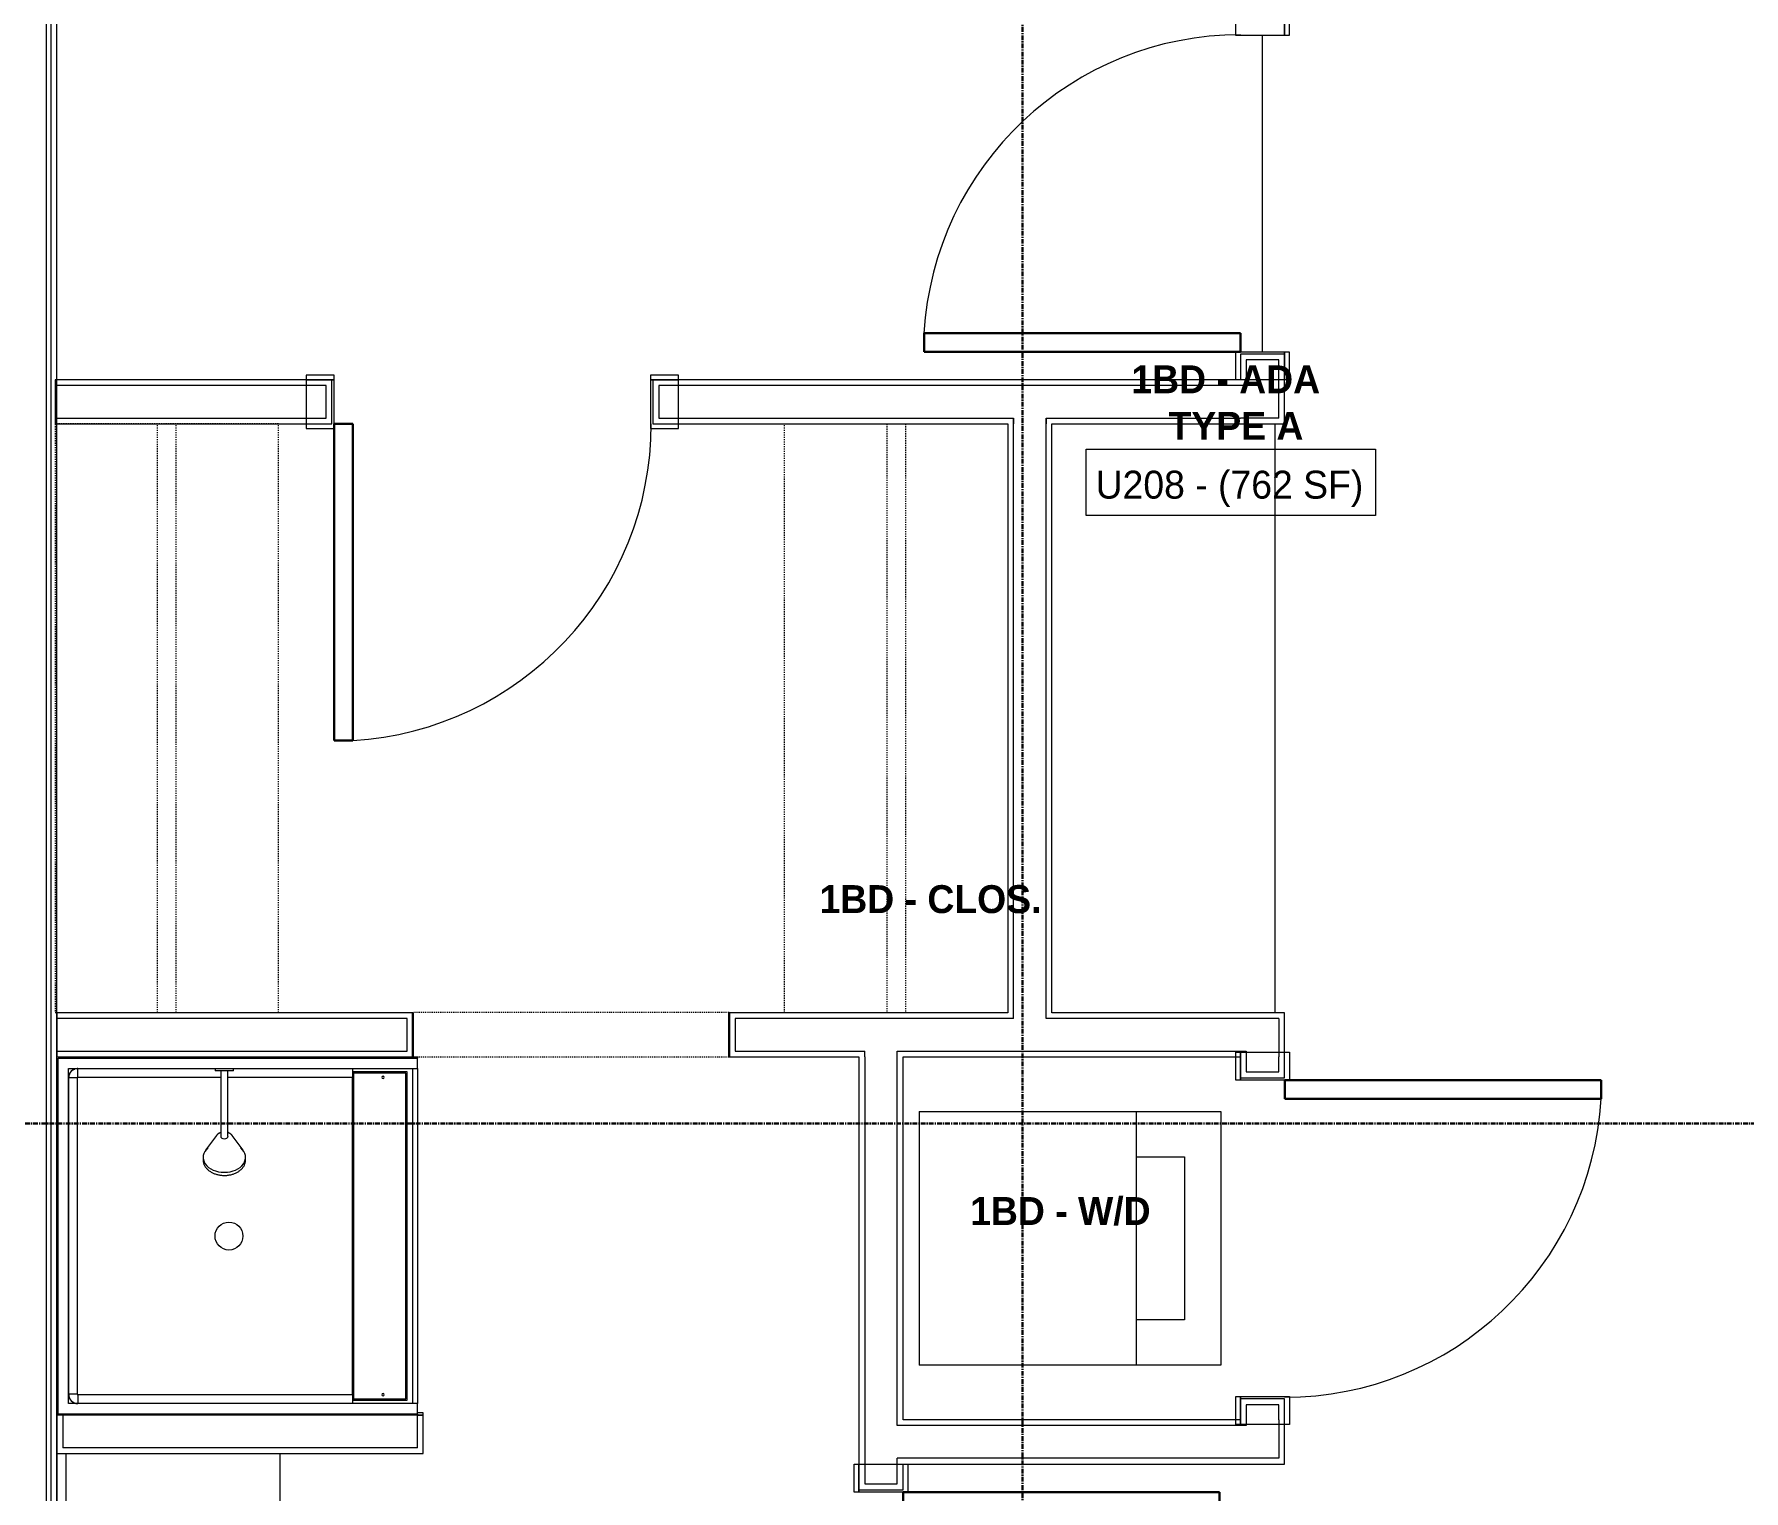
# Model space of a CAD drawing. Header units: inches. Extents: x -4093 to -1777, y 9773 to 12264.
# Drawn here: x -2933.5 to -2749.8, y 11807.7 to 11964.2 of the extents above; entities that cross this region are included whole.
import ezdxf

# ---------------------------------------------------------------- set-up
doc = ezdxf.new("R2010")
doc.units = ezdxf.units.IN
doc.header["$MEASUREMENT"] = 0
for name, pattern in [('Dash', [0.25, 0.125, -0.125]), ('Grid Line 1_2_', [0.875, 0.5, -0.125, 0.125, -0.125]), ('Overhead', [0.15625, 0.09375, -0.0625])]:
    doc.linetypes.add(name, pattern=pattern)
for name, color, linetype, lineweight in [('0-1', 7, 'Continuous', 5), ('0-2', 7, 'Continuous', 9), ('A-AREA-IDEN', 2, 'Continuous', 9), ('A-DETL-MEDM-1', 10, 'Continuous', 30), ('A-DETL-MEDM-2', 33, 'Overhead', 9), ('A-DOOR-1', 7, 'Continuous', 9), ('A-DOOR-2', 10, 'Continuous', 30), ('A-DOOR-3', 31, 'Overhead', 9), ('A-FLOR-1', 7, 'Continuous', 9), ('A-WALL-1', 7, 'Continuous', 9), ('A-WALL-2', 250, 'Continuous', 18), ('I-WALL-1', 7, 'Continuous', 9), ('P-SANR-FIXT-1', 7, 'Continuous', 9), ('Q-CASE-1', 7, 'Continuous', 9), ('Q-CASE-HDLN-1', 7, 'Dash', 9), ('S-GRID-1', 1, 'Grid Line 1_2_', 30)]:
    doc.layers.add(name, color=color, linetype=linetype, lineweight=lineweight)
doc.styles.add('Century Gothic', font='ufonts.com_century-gothic.ttf', dxfattribs={"height": 3})
doc.styles.add('Century Gothic_B', font='GOTHICB.TTF', dxfattribs={"height": 3})

# ---------------------------------------------------------------- blocks, each defined once
blk = doc.blocks.new('SWING - SINGLE - FLUSH - SWING - FLUSH - 2-10 x 6-8 - PRIVACY-4346070-BACKGROUND - 2ND FLOOR')
at = {"layer": 'A-DOOR-1'}
for p, q in [((-20, 2.37), (-20, 2.87)), ((-20, 2.87), (-17, 2.87)), ((-20, 2.37), (-17, 2.37)), ((-20, -2.88), (-20, 2.37)), ((-17, 2.37), (-20, 2.37)), ((-17, 2.87), (-17, 2.37)), ((-17, 2.37), (-17, -2.88)), ((17, 2.37), (17, 2.87)), ((17, 2.87), (20, 2.87)), ((17, 2.37), (20, 2.37)), ((17, -2.88), (17, 2.37)), ((20, 2.37), (17, 2.37)), ((20, 2.87), (20, 2.37)), ((20, 2.37), (20, -2.88)), ((-17, -2.88), (-20, -2.88)), ((20, -2.88), (17, -2.88))]:
    blk.add_line(p, q, dxfattribs=at)
blk.add_arc((17, -2.38), 34.07, 180, 266.6343, dxfattribs=at)
at = {"layer": 'A-DOOR-2'}
for p, q in [((15, -2.38), (15, -36.38)), ((17, -2.38), (15, -2.38)), ((17, -2.38), (17, -36.38)), ((17, -36.38), (15, -36.38))]:
    blk.add_line(p, q, dxfattribs=at)
blk = doc.blocks.new('OD_CW_Closet - OD_CW_Closet-3880047-BACKGROUND - 2ND FLOOR')
at = {"layer": 'Q-CASE-HDLN-1'}
for p, q in [((63.99, 24), (0.74, 24)), ((0.74, 24), (0.74, 0)), ((63.99, 0), (63.99, 24)), ((0.74, 13), (63.99, 13)), ((0.74, 11), (63.99, 11)), ((0.74, 0), (63.99, 0))]:
    blk.add_line(p, q, dxfattribs=at)
blk = doc.blocks.new('SWING - SINGLE - FLUSH - SWING - FLUSH - 2-10 x 6-8 - PRIVACY-4346067-BACKGROUND - 2ND FLOOR')
at = {"layer": 'A-DOOR-1'}
for p, q in [((-17, 2.87), (-20, 2.87)), ((-20, 2.87), (-20, -2.38)), ((-17, -2.38), (-17, 2.87)), ((20, 2.87), (17, 2.87)), ((17, 2.87), (17, -2.38)), ((20, -2.38), (20, 2.87)), ((-20, -2.38), (-17, -2.38)), ((-17, -2.38), (-20, -2.38)), ((-20, -2.38), (-20, -2.88)), ((-20, -2.88), (-17, -2.88)), ((-17, -2.88), (-17, -2.38)), ((17, -2.38), (20, -2.38)), ((20, -2.38), (17, -2.38)), ((17, -2.38), (17, -2.88)), ((17, -2.88), (20, -2.88)), ((20, -2.88), (20, -2.38))]:
    blk.add_line(p, q, dxfattribs=at)
blk.add_arc((17, 2.37), 34.07, 93.3657, 180, dxfattribs=at)
at = {"layer": 'A-DOOR-2'}
for p, q in [((15, 2.37), (15, 36.38)), ((17, 36.38), (15, 36.38)), ((17, 2.37), (17, 36.38)), ((17, 2.37), (15, 2.37))]:
    blk.add_line(p, q, dxfattribs=at)
blk = doc.blocks.new('Bath Vanity - Bath Vanity 48_-V73-BACKGROUND - 2ND FLOOR')
at = {"layer": 'Q-CASE-1'}
for p, q in [((-23.26, -1), (-23.26, -24)), ((-23.26, -24), (24.74, -24))]:
    blk.add_line(p, q, dxfattribs=at)
blk = doc.blocks.new('BATHROOM MIRROR - BATHROOM MIRROR 48_-3124766-BACKGROUND - 2ND FLOOR')
at = {"layer": 'Q-CASE-1'}
for p, q in [((24.74, 24), (-23.26, 24)), ((-23.26, 23), (-23.26, 24)), ((24.74, 24), (24.74, 23)), ((-23.26, 23), (24.74, 23))]:
    blk.add_line(p, q, dxfattribs=at)
blk = doc.blocks.new('SWING - SINGLE - FLUSH - SWING - FLUSH - 2-10 x 6-8 - PRIVACY-4346068-BACKGROUND - 2ND FLOOR')
at = {"layer": 'A-DOOR-1'}
for p, q in [((-20, 2.37), (-20, 2.87)), ((-20, 2.87), (-17, 2.87)), ((-20, 2.37), (-17, 2.37)), ((-20, -2.88), (-20, 2.37)), ((-17, 2.37), (-20, 2.37)), ((-17, 2.87), (-17, 2.37)), ((-17, 2.37), (-17, -2.88)), ((17, 2.37), (17, 2.87)), ((17, 2.87), (20, 2.87)), ((17, 2.37), (20, 2.37)), ((17, -2.88), (17, 2.37)), ((20, 2.37), (17, 2.37)), ((20, 2.87), (20, 2.37)), ((20, 2.37), (20, -2.88)), ((-17, -2.88), (-20, -2.88)), ((20, -2.88), (17, -2.88))]:
    blk.add_line(p, q, dxfattribs=at)
blk.add_arc((17, -2.38), 34.07, 180, 266.6343, dxfattribs=at)
at = {"layer": 'A-DOOR-2'}
for p, q in [((15, -2.38), (15, -36.38)), ((17, -2.38), (15, -2.38)), ((17, -2.38), (17, -36.38)), ((17, -36.38), (15, -36.38))]:
    blk.add_line(p, q, dxfattribs=at)
blk = doc.blocks.new('The Shower - The Shower-4050272-BACKGROUND - 2ND FLOOR')
at = {"layer": 'P-SANR-FIXT-1'}
for p, q in [((0, -0.5), (38.5, -0.5)), ((0, -39.25), (0, -0.5)), ((0.12, -39.25), (0.12, -0.63)), ((0.12, -0.63), (38.38, -0.63)), ((1.25, -39.25), (1.25, -1.75)), ((1.25, -1.75), (37.25, -1.75)), ((2.01, -1.78), (1.93, -1.8)), ((2.25, -1.77), (2.25, -1.75)), ((36.25, -1.77), (2.25, -1.77)), ((36.25, -1.77), (36.25, -1.75)), ((36.57, -1.8), (36.49, -1.78)), ((37.25, -1.75), (37.25, -17.52)), ((38.38, -0.63), (38.38, -39.25)), ((38.5, -0.5), (38.5, -39.25)), ((1.3, -2.43), (1.28, -2.51)), ((1.38, -2.26), (1.37, -2.28)), ((1.42, -2.2), (1.4, -2.23)), ((1.58, -2.01), (1.51, -2.08)), ((1.73, -1.9), (1.7, -1.92)), ((2.2, -32.27), (2.2, -2.75)), ((36.25, -2.7), (2.25, -2.7)), ((36.3, -18.11), (36.3, -2.75)), ((36.8, -1.92), (36.77, -1.9)), ((36.99, -2.08), (36.92, -2.01)), ((37.1, -2.23), (37.08, -2.2)), ((37.13, -2.28), (37.12, -2.26)), ((37.22, -2.51), (37.2, -2.43)), ((36.3, -32.27), (36.3, -18.89)), ((37.25, -19.48), (37.25, -39.25)), ((1.62, -32.27), (1.62, -38.13)), ((36.75, -32.38), (1.75, -32.38)), ((1.75, -32.38), (1.75, -38)), ((2.2, -32.27), (36.3, -32.27)), ((36.75, -38), (36.75, -32.38)), ((36.88, -38.13), (36.88, -32.27)), ((1.62, -38.13), (36.88, -38.13)), ((1.75, -38), (36.75, -38)), ((0.12, -39.25), (0, -39.25)), ((0.12, -39.25), (1.25, -39.25)), ((1.25, -38.75), (37.25, -38.75)), ((1.25, -39.25), (1.25, -38.75)), ((37.25, -39.25), (1.25, -39.25)), ((37.25, -38.75), (37.25, -39.25)), ((37.25, -39.25), (38.38, -39.25)), ((38.5, -39.25), (38.38, -39.25))]:
    blk.add_line(p, q, dxfattribs=at)
blk.add_circle((19.25, -19), 1.5, dxfattribs=at)
for centre, radius, start, end in [((2.25, -2.75), 1, 90, 180), ((36.25, -2.75), 1, 0, 90), ((2.2, -35.56), 0.125, 0, 180), ((2.2, -35.56), 0.125, 180, 0), ((36.3, -35.56), 0.125, 0, 180), ((36.3, -35.56), 0.125, 180, 0)]:
    blk.add_arc(centre, radius, start, end, dxfattribs=at)
for centre, start_param, end_param in [((2.2, -32.28), 1.570796, 3.141593), ((36.3, -32.28), 0, 1.570796)]:
    blk.add_ellipse(centre, major_axis=(0.95, 0), ratio=0.019505, start_param=start_param, end_param=end_param, dxfattribs=at)
for points, knots in [([(2.25, -1.77), (2.18, -1.77), (2.05, -1.78), (1.8, -1.86), (1.52, -2.04), (1.34, -2.32), (1.26, -2.57), (1.25, -2.7), (1.25, -2.77)], [0, 0, 0, 0, 0.125, 0.25, 0.5, 0.75, 0.875, 1, 1, 1, 1]), ([(1.75, -1.88), (1.77, -1.87), (1.86, -1.82), (2.03, -1.77), (2.17, -1.75), (2.25, -1.75)], [-0.3333068, -0.3333068, -0.3333068, -0.3333068, -0.2857143, -0.1428571, 0, 0, 0, 0]), ([(36.25, -1.75), (36.31, -1.75), (36.42, -1.76), (36.59, -1.8), (36.7, -1.85), (36.75, -1.88)], [-1, -1, -1, -1, -0.8928571, -0.7857143, -0.6666667, -0.6666667, -0.6666667, -0.6666667]), ([(37.25, -2.77), (37.25, -2.7), (37.24, -2.57), (37.16, -2.32), (36.98, -2.04), (36.7, -1.86), (36.45, -1.78), (36.32, -1.77), (36.25, -1.77)], [0, 0, 0, 0, 0.125, 0.25, 0.5, 0.75, 0.875, 1, 1, 1, 1]), ([(1.38, -2.25), (1.41, -2.21), (1.47, -2.12), (1.54, -2.04), (1.59, -2)], [-0.6665731, -0.6665731, -0.6665731, -0.6665731, -0.5714286, -0.4611793, -0.4611793, -0.4611793, -0.4611793]), ([(2.25, -2.7), (2.24, -2.7), (2.24, -2.7), (2.23, -2.7), (2.22, -2.71), (2.22, -2.71), (2.21, -2.72), (2.21, -2.73), (2.2, -2.74), (2.2, -2.74), (2.2, -2.75), (2.2, -2.75)], [-1, -1, -1, -1, -0.833333, -0.75, -0.666667, -0.583333, -0.416667, -0.333333, -0.208333, -0.083333, 0, 0, 0, 0]), ([(36.3, -2.75), (36.3, -2.74), (36.3, -2.74), (36.3, -2.73), (36.29, -2.72), (36.29, -2.72), (36.28, -2.71), (36.27, -2.71), (36.26, -2.7), (36.26, -2.7), (36.25, -2.7), (36.25, -2.7)], [-1, -1, -1, -1, -0.833333, -0.75, -0.666667, -0.583333, -0.416667, -0.333333, -0.208333, -0.083333, 0, 0, 0, 0]), ([(36.75, -1.88), (36.79, -1.91), (36.89, -1.97), (36.97, -2.05), (37.01, -2.1)], [-0.6665731, -0.6665731, -0.6665731, -0.6665731, -0.5714286, -0.4475924, -0.4475924, -0.4475924, -0.4475924]), ([(37.12, -2.25), (37.13, -2.27), (37.16, -2.33), (37.18, -2.38), (37.19, -2.42)], [-0.3333068, -0.3333068, -0.3333068, -0.3333068, -0.2857143, -0.2174647, -0.2174647, -0.2174647, -0.2174647])]:
    blk.add_open_spline(points, degree=3, knots=knots, dxfattribs=at)
for points in [[(2.25, -2.7), (2.25, -2.62), (2.25, -2.45), (2.25, -2.22), (2.25, -2.03), (2.25, -1.88), (2.25, -1.82), (2.25, -1.8)], [(36.25, -2.7), (36.25, -2.62), (36.25, -2.45), (36.25, -2.22), (36.25, -2.03), (36.25, -1.88), (36.25, -1.82), (36.25, -1.8)], [(1.25, -2.75), (1.25, -2.74), (1.25, -2.72), (1.25, -2.71)], [(2.2, -2.75), (2.12, -2.75), (1.95, -2.75), (1.72, -2.75), (1.52, -2.76), (1.37, -2.76), (1.27, -2.76), (1.25, -2.77), (1.25, -2.77)], [(1.35, -2.32), (1.36, -2.3), (1.37, -2.27), (1.38, -2.25)], [(1.63, -1.97), (1.67, -1.94), (1.71, -1.91), (1.75, -1.88)], [(36.3, -2.75), (36.38, -2.75), (36.55, -2.75), (36.78, -2.75), (36.98, -2.76), (37.13, -2.76), (37.23, -2.76), (37.25, -2.77), (37.25, -2.77)], [(37.04, -2.14), (37.07, -2.18), (37.09, -2.21), (37.12, -2.25)], [(37.25, -2.67), (37.25, -2.7), (37.25, -2.72), (37.25, -2.75)]]:
    blk.add_open_spline(points, degree=3, dxfattribs=at)
blk = doc.blocks.new('Shower Head - Shower Head-3260035-BACKGROUND - 2ND FLOOR')
at = {"layer": 'P-SANR-FIXT-1'}
for p, q in [((-2.28, 9.81), (-2.28, 9.54)), ((2.28, 9.54), (2.28, 9.81)), ((-2.02, 8.78), (-0.84, 7.19)), ((0.84, 7.19), (2.02, 8.78)), ((-0.39, 7.27), (-0.39, 6.01)), ((0.39, 6.01), (0.39, 7.27)), ((-0.98, 0.26), (-0.98, 0)), ((-0.98, 0.26), (0.98, 0.26)), ((-0.39, 1), (-0.39, 0.26)), ((0.39, 0.26), (0.39, 1)), ((0.98, 0), (0.98, 0.26)), ((0.98, 0), (-0.98, 0))]:
    blk.add_line(p, q, dxfattribs=at)
at = {"layer": 'P-SANR-FIXT-1', "flags": 128}
for points in [[(0, 11.49), (-0.09, 11.49), (-0.18, 11.48), (-0.27, 11.48), (-0.35, 11.47), (-0.44, 11.46), (-0.53, 11.44), (-0.62, 11.43), (-0.7, 11.41), (-0.79, 11.39), (-0.87, 11.36), (-0.95, 11.34), (-1.03, 11.31), (-1.11, 11.28), (-1.19, 11.25), (-1.26, 11.21), (-1.34, 11.17), (-1.41, 11.13), (-1.48, 11.09), (-1.55, 11.05), (-1.61, 11), (-1.68, 10.95), (-1.74, 10.9), (-1.8, 10.85), (-1.85, 10.8), (-1.9, 10.74), (-1.95, 10.69), (-2, 10.63), (-2.04, 10.57), (-2.08, 10.51), (-2.12, 10.44), (-2.15, 10.38), (-2.18, 10.31), (-2.21, 10.25), (-2.23, 10.18), (-2.25, 10.11), (-2.26, 10.04), (-2.27, 9.97), (-2.28, 9.9), (-2.28, 9.83), (-2.28, 9.81)], [(2.28, 9.81), (2.28, 9.88), (2.28, 9.95), (2.27, 10.02), (2.25, 10.09), (2.24, 10.16), (2.21, 10.23), (2.19, 10.3), (2.16, 10.36), (2.13, 10.43), (2.09, 10.49), (2.05, 10.55), (2.01, 10.61), (1.97, 10.67), (1.92, 10.73), (1.86, 10.79), (1.81, 10.84), (1.75, 10.89), (1.69, 10.94), (1.63, 10.99), (1.57, 11.04), (1.5, 11.08), (1.43, 11.12), (1.36, 11.16), (1.28, 11.2), (1.21, 11.24), (1.13, 11.27), (1.05, 11.3), (0.97, 11.33), (0.89, 11.36), (0.81, 11.38), (0.72, 11.4), (0.64, 11.42), (0.55, 11.44), (0.47, 11.45), (0.38, 11.46), (0.29, 11.47), (0.2, 11.48), (0.11, 11.49), (0.02, 11.49), (0, 11.49)], [(-0.84, 7.19), (-0.81, 7.16), (-0.79, 7.13), (-0.76, 7.1), (-0.73, 7.08), (-0.7, 7.05), (-0.68, 7.03), (-0.65, 7.01), (-0.62, 6.98), (-0.59, 6.97), (-0.56, 6.95), (-0.53, 6.93), (-0.49, 6.91), (-0.46, 6.9), (-0.43, 6.89), (-0.4, 6.87)], [(-0.39, 6.01), (-0.39, 5.81), (-0.39, 5.6), (-0.39, 5.38), (-0.39, 5.15), (-0.39, 4.92), (-0.39, 4.68), (-0.39, 4.43), (-0.39, 4.18), (-0.39, 3.93), (-0.39, 3.67), (-0.39, 3.4), (-0.39, 3.13), (-0.39, 2.86), (-0.39, 2.59), (-0.39, 2.31), (-0.39, 2.03), (-0.39, 1.75), (-0.39, 1.46), (-0.39, 1.18), (-0.39, 1)], [(0.39, 6.87), (0.43, 6.88), (0.46, 6.9), (0.49, 6.91), (0.52, 6.93), (0.55, 6.94), (0.58, 6.96), (0.61, 6.98), (0.64, 7), (0.67, 7.03), (0.7, 7.05), (0.73, 7.07), (0.76, 7.1), (0.78, 7.13), (0.81, 7.16), (0.83, 7.19), (0.84, 7.19)], [(0.39, 1), (0.39, 1.29), (0.39, 1.57), (0.39, 1.85), (0.39, 2.13), (0.39, 2.41), (0.39, 2.69), (0.39, 2.96), (0.39, 3.23), (0.39, 3.5), (0.39, 3.76), (0.39, 4.02), (0.39, 4.27), (0.39, 4.52), (0.39, 4.77), (0.39, 5), (0.39, 5.23), (0.39, 5.46), (0.39, 5.67), (0.39, 5.88), (0.39, 6.01)]]:
    blk.add_lwpolyline(points, dxfattribs=at)
at = {"layer": 'P-SANR-FIXT-1'}
for centre, major_axis, start_param, end_param in [((0, 9.54), (-2.28, 0), 4.712389, 6.956384), ((0, 9.54), (2.28, 0), 5.609987, 7.853982), ((0, 7.27), (-0.394, 0), 4.712389, 6.283185), ((0, 7.27), (0.394, 0), 0, 1.570796)]:
    blk.add_ellipse(centre, major_axis=major_axis, ratio=0.707107, start_param=start_param, end_param=end_param, dxfattribs=at)
blk = doc.blocks.new('Door-Opening - CLEAR OPENING - 34_ x 80_-3922092-BACKGROUND - 2ND FLOOR')
at = {"layer": 'A-DETL-MEDM-1'}
for p, q in [((-17.32, 2.37), (-17.32, -2.38)), ((16.68, -2.38), (16.68, 2.37))]:
    blk.add_line(p, q, dxfattribs=at)
at = {"layer": 'A-DETL-MEDM-2'}
blk.add_line((-17.32, -2.38), (16.68, -2.38), dxfattribs=at)
at = {"layer": 'A-DOOR-3'}
blk.add_line((16.18, 2.37), (-17.32, 2.37), dxfattribs=at)
blk = doc.blocks.new('OD_CW_Closet - OD_CW_Closet-3880374-BACKGROUND - 2ND FLOOR')
at = {"layer": 'Q-CASE-HDLN-1'}
for p, q in [((0.74, -24), (0.74, 0)), ((0.74, 0), (63.99, 0)), ((63.99, 0), (63.99, -24)), ((0.74, -11), (63.99, -11)), ((0.74, -13), (63.99, -13)), ((63.99, -24), (0.74, -24))]:
    blk.add_line(p, q, dxfattribs=at)
blk = doc.blocks.new('Casework 3 - Casework 1-3924509-BACKGROUND - 2ND FLOOR')
at = {"layer": 'Q-CASE-1'}
blk.add_line((-2800.15, 11859.11), (-2800.15, 11922.36), dxfattribs=at)
blk = doc.blocks.new('SWING - SINGLE - FLUSH - SWING - FLUSH - 2-10 x 6-8 - PASSAGE-4346072-BACKGROUND - 2ND FLOOR')
at = {"layer": 'A-DOOR-1'}
for p, q in [((-20, 2.37), (-20, 2.87)), ((-20, 2.87), (-17, 2.87)), ((-20, 2.37), (-17, 2.37)), ((-20, -2.88), (-20, 2.37)), ((-17, 2.37), (-20, 2.37)), ((-17, 2.87), (-17, 2.37)), ((-17, 2.37), (-17, -2.88)), ((17, 2.37), (17, 2.87)), ((17, 2.87), (20, 2.87)), ((17, 2.37), (20, 2.37)), ((17, -2.88), (17, 2.37)), ((20, 2.37), (17, 2.37)), ((20, 2.87), (20, 2.37)), ((20, 2.37), (20, -2.88)), ((-17, -2.88), (-20, -2.88)), ((20, -2.88), (17, -2.88))]:
    blk.add_line(p, q, dxfattribs=at)
blk.add_arc((17, -2.38), 34.07, 180, 266.6343, dxfattribs=at)
at = {"layer": 'A-DOOR-2'}
for p, q in [((15, -2.38), (15, -36.38)), ((17, -2.38), (15, -2.38)), ((17, -2.38), (17, -36.38)), ((17, -36.38), (15, -36.38))]:
    blk.add_line(p, q, dxfattribs=at)
blk = doc.blocks.new('Stacked Washer and Dryer - 26_x25_ - Private-1352637-BACKGROUND - 2ND FLOOR')
at = {"layer": 'P-SANR-FIXT-1'}
for p, q in [((0, 13.625), (32.4375, 13.625)), ((0, 13.625), (0, -13.625)), ((23.34375, 13.625), (23.34375, -13.625)), ((32.4375, 13.625), (32.4375, -13.625)), ((23.34375, 8.75), (28.53125, 8.75)), ((28.53125, 8.75), (28.53125, -8.75)), ((28.53125, -8.75), (23.34375, -8.75)), ((32.4375, -13.625), (0, -13.625))]:
    blk.add_line(p, q, dxfattribs=at)
blk = doc.blocks.new('CTR - 1st Phase - Unit Layouts_rvt-1-BACKGROUND - 2ND FLOOR')
at = {"layer": 'A-FLOR-1'}
blk.add_line((-2801.52, 11930.11), (-2801.52, 11964.11), dxfattribs=at)
at = {"layer": 'A-WALL-1'}
for p, q in [((-2803.9, 11929.86), (-2803.9, 11927.11)), ((-2799.15, 11929.86), (-2803.9, 11929.86)), ((-2799.15, 11922.36), (-2799.15, 11929.86)), ((-2901.53, 11927.11), (-2931.27, 11927.11)), ((-2931.27, 11927.11), (-2931.27, 11922.36)), ((-2901.53, 11922.36), (-2901.53, 11927.11)), ((-2803.9, 11927.11), (-2867.03, 11927.11)), ((-2867.03, 11927.11), (-2867.03, 11922.36)), ((-2931.27, 11922.36), (-2901.53, 11922.36)), ((-2867.03, 11922.36), (-2828.9, 11922.36)), ((-2828.9, 11922.36), (-2828.9, 11859.11)), ((-2824.15, 11922.36), (-2803.9, 11922.36)), ((-2824.15, 11859.11), (-2824.15, 11922.36)), ((-2803.9, 11922.36), (-2799.77, 11922.36)), ((-2799.77, 11922.36), (-2799.15, 11922.36)), ((-2892.84, 11859.11), (-2931.09, 11859.11)), ((-2931.09, 11859.11), (-2931.09, 11854.36)), ((-2828.9, 11859.11), (-2858.84, 11859.11)), ((-2799.15, 11859.11), (-2824.15, 11859.11)), ((-2799.15, 11858.49), (-2799.15, 11859.11)), ((-2799.15, 11854.36), (-2799.15, 11858.49)), ((-2858.84, 11854.36), (-2844.9, 11854.36)), ((-2844.9, 11854.36), (-2844.9, 11807.86)), ((-2840.15, 11854.36), (-2803.9, 11854.36)), ((-2840.15, 11815.36), (-2840.15, 11854.36)), ((-2803.9, 11854.36), (-2803.9, 11852.11)), ((-2799.15, 11852.11), (-2799.15, 11854.36)), ((-2803.9, 11852.11), (-2799.15, 11852.11)), ((-2803.9, 11817.61), (-2803.9, 11815.36)), ((-2799.15, 11817.61), (-2803.9, 11817.61)), ((-2799.15, 11815.36), (-2799.15, 11817.61)), ((-2931.09, 11815.86), (-2931.09, 11812.36)), ((-2891.71, 11816.11), (-2892.34, 11816.11)), ((-2891.71, 11815.86), (-2891.71, 11816.11)), ((-2891.71, 11812.36), (-2891.71, 11815.86)), ((-2803.9, 11815.36), (-2840.15, 11815.36)), ((-2799.15, 11811.24), (-2799.15, 11815.36)), ((-2931.09, 11812.36), (-2931.09, 11811.74)), ((-2930.08, 11811.74), (-2891.71, 11811.74)), ((-2891.71, 11811.74), (-2891.71, 11812.36)), ((-2840.15, 11810.61), (-2799.15, 11810.61)), ((-2840.15, 11807.86), (-2840.15, 11810.61)), ((-2799.15, 11810.61), (-2799.15, 11811.24)), ((-2844.9, 11807.86), (-2840.15, 11807.86))]:
    blk.add_line(p, q, dxfattribs=at)
at = {"layer": 'A-WALL-2'}
for p, q in [((-2803.27, 11929.24), (-2803.27, 11926.49)), ((-2801.52, 11929.24), (-2803.27, 11929.24)), ((-2799.77, 11929.24), (-2801.52, 11929.24)), ((-2799.77, 11922.99), (-2799.77, 11929.24)), ((-2902.15, 11926.49), (-2931.27, 11926.49)), ((-2902.15, 11924.74), (-2902.15, 11926.49)), ((-2866.4, 11926.49), (-2866.4, 11924.74)), ((-2803.9, 11926.49), (-2866.4, 11926.49)), ((-2803.27, 11926.49), (-2803.9, 11926.49)), ((-2902.15, 11922.99), (-2902.15, 11924.74)), ((-2866.4, 11924.74), (-2866.4, 11922.99)), ((-2931.27, 11922.99), (-2902.15, 11922.99)), ((-2866.4, 11922.99), (-2828.27, 11922.99)), ((-2828.27, 11922.36), (-2828.27, 11922.99)), ((-2828.27, 11922.99), (-2828.27, 11922.36)), ((-2828.27, 11859.11), (-2828.27, 11922.36)), ((-2824.77, 11922.99), (-2803.9, 11922.99)), ((-2824.77, 11922.99), (-2824.77, 11922.36)), ((-2824.77, 11922.36), (-2824.77, 11922.99)), ((-2824.77, 11859.11), (-2824.77, 11922.36)), ((-2803.27, 11922.99), (-2803.9, 11922.99)), ((-2799.77, 11922.99), (-2803.27, 11922.99)), ((-2828.27, 11858.49), (-2828.27, 11859.11)), ((-2824.77, 11858.49), (-2824.77, 11859.11)), ((-2893.46, 11858.49), (-2931.09, 11858.49)), ((-2893.46, 11856.74), (-2893.46, 11858.49)), ((-2858.21, 11858.49), (-2858.21, 11856.74)), ((-2828.27, 11858.49), (-2858.21, 11858.49)), ((-2799.77, 11858.49), (-2824.77, 11858.49)), ((-2799.77, 11858.49), (-2799.77, 11854.99)), ((-2893.46, 11854.99), (-2893.46, 11856.74)), ((-2858.21, 11856.74), (-2858.21, 11854.99)), ((-2931.09, 11854.99), (-2893.46, 11854.99)), ((-2858.21, 11854.99), (-2844.27, 11854.99)), ((-2844.27, 11854.36), (-2844.27, 11854.99)), ((-2844.27, 11854.36), (-2844.27, 11808.49)), ((-2840.77, 11854.99), (-2803.27, 11854.99)), ((-2840.77, 11854.36), (-2840.77, 11854.99)), ((-2840.77, 11814.74), (-2840.77, 11854.36)), ((-2803.27, 11854.99), (-2803.27, 11854.36)), ((-2803.27, 11854.36), (-2803.27, 11852.74)), ((-2799.77, 11854.99), (-2799.77, 11854.36)), ((-2799.77, 11852.74), (-2799.77, 11854.36)), ((-2803.27, 11852.74), (-2801.52, 11852.74)), ((-2801.52, 11852.74), (-2799.77, 11852.74)), ((-2803.27, 11816.99), (-2803.27, 11815.36)), ((-2801.52, 11816.99), (-2803.27, 11816.99)), ((-2799.77, 11816.99), (-2801.52, 11816.99)), ((-2799.77, 11815.36), (-2799.77, 11816.99)), ((-2930.46, 11815.86), (-2930.46, 11812.36)), ((-2892.34, 11815.86), (-2891.71, 11815.86)), ((-2892.34, 11812.36), (-2892.34, 11815.86)), ((-2891.71, 11815.86), (-2892.34, 11815.86)), ((-2803.27, 11815.36), (-2803.27, 11814.74)), ((-2799.77, 11815.36), (-2799.77, 11814.74)), ((-2840.15, 11814.74), (-2840.77, 11814.74)), ((-2803.27, 11814.74), (-2840.15, 11814.74)), ((-2799.77, 11814.74), (-2799.77, 11811.24)), ((-2892.34, 11812.36), (-2930.46, 11812.36)), ((-2840.15, 11811.24), (-2840.77, 11811.24)), ((-2840.77, 11808.49), (-2840.77, 11811.24)), ((-2799.77, 11811.24), (-2840.15, 11811.24)), ((-2844.27, 11808.49), (-2842.52, 11808.49)), ((-2842.52, 11808.49), (-2840.77, 11808.49))]:
    blk.add_line(p, q, dxfattribs=at)
at = {"layer": '0-2'}
for name, p, rotation in [('SWING - SINGLE - FLUSH - SWING - FLUSH - 2-10 x 6-8 - PRIVACY-4346070-BACKGROUND - 2ND FLOOR', (-2801.52, 11947.11), 269.999999999952), ('SWING - SINGLE - FLUSH - SWING - FLUSH - 2-10 x 6-8 - PRIVACY-4346067-BACKGROUND - 2ND FLOOR', (-2884.28, 11924.74), 180), ('OD_CW_Closet - OD_CW_Closet-3880047-BACKGROUND - 2ND FLOOR', (-2907.27, 11858.38), 90.00000000002008), ('OD_CW_Closet - OD_CW_Closet-3880374-BACKGROUND - 2ND FLOOR', (-2828.9, 11923.1), 269.9999999999781), ('Door-Opening - CLEAR OPENING - 34_ x 80_-3922092-BACKGROUND - 2ND FLOOR', (-2876.16, 11856.74), 180), ('The Shower - The Shower-4050272-BACKGROUND - 2ND FLOOR', (-2931.59, 11815.86), 89.99999999999457), ('SWING - SINGLE - FLUSH - SWING - FLUSH - 2-10 x 6-8 - PASSAGE-4346072-BACKGROUND - 2ND FLOOR', (-2801.52, 11834.86), 89.99999999995198), ('Shower Head - Shower Head-3260035-BACKGROUND - 2ND FLOOR', (-2913.09, 11853.11), 180), ('BATHROOM MIRROR - BATHROOM MIRROR 48_-3124766-BACKGROUND - 2ND FLOOR', (-2907.08, 11787), 89.99999999996801), ('Bath Vanity - Bath Vanity 48_-V73-BACKGROUND - 2ND FLOOR', (-2931.09, 11787), 89.99999999989011), ('SWING - SINGLE - FLUSH - SWING - FLUSH - 2-10 x 6-8 - PRIVACY-4346068-BACKGROUND - 2ND FLOOR', (-2842.52, 11790.61), 89.99999999995198)]:
    blk.add_blockref(name, p, dxfattribs=dict(at, rotation=rotation))
for name, p in [('Casework 3 - Casework 1-3924509-BACKGROUND - 2ND FLOOR', (0, 0)), ('Stacked Washer and Dryer - 26_x25_ - Private-1352637-BACKGROUND - 2ND FLOOR', (-2838.43, 11834.86))]:
    blk.add_blockref(name, p, dxfattribs=at)
blk = doc.blocks.new('CTR - 1st Phase - Common Walls_rvt-1-BACKGROUND - 2ND FLOOR')
at = {"layer": 'A-WALL-2'}
for p, q in [((-2932.21, 11725.36), (-2932.21, 12110.34)), ((-2931.71, 11725.36), (-2931.71, 12110.34))]:
    blk.add_line(p, q, dxfattribs=at)
at = {"layer": 'I-WALL-1'}
for p, q in [((-2931.09, 11854.36), (-2931.09, 12110.34)), ((-2931.09, 11725.36), (-2931.09, 11815.86))]:
    blk.add_line(p, q, dxfattribs=at)
blk = doc.blocks.new('CTR - 1st Phase - Structure_rvt-1-BACKGROUND - 2ND FLOOR')
at = {"layer": 'S-GRID-1'}
for p, q in [((-2827.32, 9772.61), (-2827.32, 12247.5)), ((-1777.25, 11847.19), (-4076.95, 11847.19))]:
    blk.add_line(p, q, dxfattribs=at)

msp = doc.modelspace()

# ---------------------------------------------------------------- linework, layer by layer
at = {"layer": 'A-AREA-IDEN', "flags": 128}
msp.add_lwpolyline([(-2820.46, 11919.67), (-2789.37, 11919.67), (-2789.37, 11912.51), (-2820.46, 11912.51)], close=True, dxfattribs=at)

# ---------------------------------------------------------------- block references
at = {"layer": '0-1'}
for name in ['CTR - 1st Phase - Structure_rvt-1-BACKGROUND - 2ND FLOOR', 'CTR - 1st Phase - Unit Layouts_rvt-1-BACKGROUND - 2ND FLOOR', 'CTR - 1st Phase - Common Walls_rvt-1-BACKGROUND - 2ND FLOOR']:
    msp.add_blockref(name, (0, 0), dxfattribs=at)

# ---------------------------------------------------------------- texts
at = {"layer": 'A-AREA-IDEN', "char_height": 3, "attachment_point": 1}
for s, insert, width, style in [('1BD - ADA', (-2815.62, 11928.66), 25.856, 'Century Gothic_B'), ('TYPE A', (-2811.62, 11923.66), 16.261, 'Century Gothic_B'), ('U208 - (762 SF)', (-2819.46, 11917.34), 35.148, 'Century Gothic'), ('1BD - CLOS.', (-2849.13, 11872.81), 29.29, 'Century Gothic_B'), ('1BD - W/D', (-2832.94, 11839.3), 25.149, 'Century Gothic_B')]:
    msp.add_mtext(s, dxfattribs=dict(at, insert=insert, width=width, style=style))

doc.saveas('drawing.dxf')
